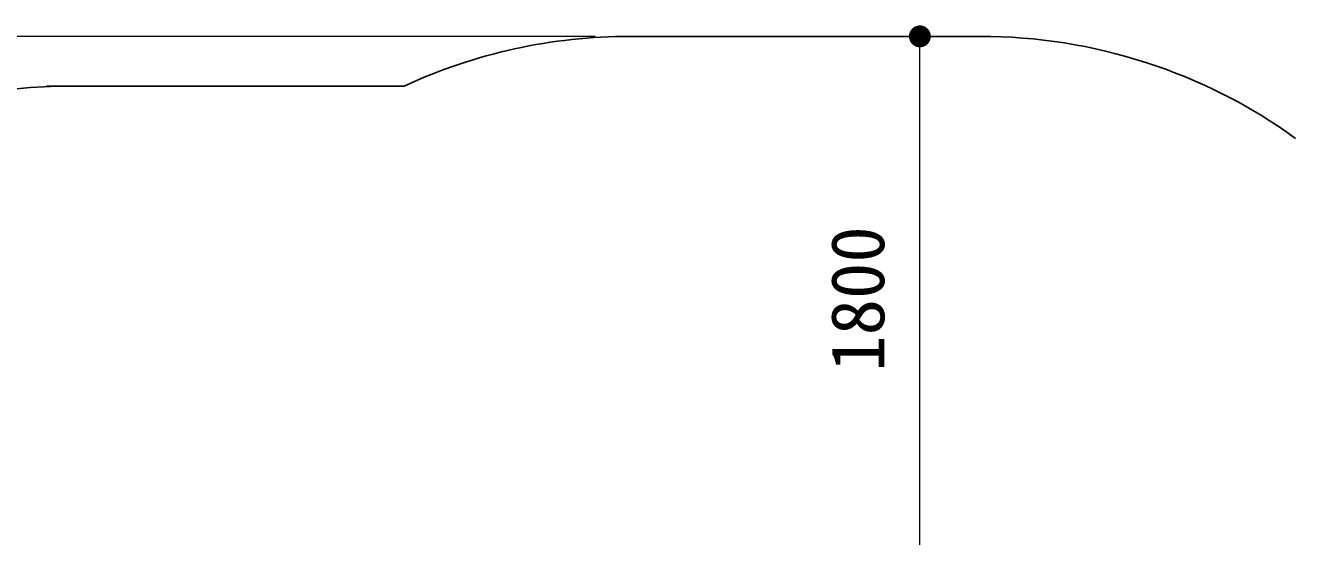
# Model space of a CAD drawing. Units: millimetres on the paper, enlarged 80 times, with parts at other scales. Extents: x 1200 to 32400, y 1200 to 22560.
# Drawn here: x 15826 to 18728, y 18835 to 20003 of the extents above; entities that cross this region are included whole.
import ezdxf
from ezdxf.enums import TextEntityAlignment as Align

# ---------------------------------------------------------------- set-up
doc = ezdxf.new("R2010")
doc.units = ezdxf.units.MM
doc.header["$LTSCALE"] = 80
for name, color, linetype, lineweight in [('D-STR-DIM', 7, 'Continuous', 13), ('D-STR-DIM\u3000寸法線、寸法値', 7, 'Continuous', 13), ('D-STR\u3000構造物外形線', 1, 'Continuous', 25)]:
    doc.layers.add(name, color=color, linetype=linetype, lineweight=lineweight)
doc.styles.add('ＭＳ ゴシック', font='')
doc.styles.get('ＭＳ ゴシック').set_extended_font_data('MS Gothic')

# ---------------------------------------------------------------- blocks, each defined once
blk = doc.blocks.new('filled_dot')
at = {"color": 0, "linetype": 'Continuous', "lineweight": -2, "const_width": 1.25}
blk.add_lwpolyline([(-0.625, 0, 1), (0.625, 0, 1)], format="xyb", close=True, dxfattribs=at)

msp = doc.modelspace()

# ---------------------------------------------------------------- linework, layer by layer
at = {"layer": 'D-STR-DIM'}
msp.add_line((17127.92, 19977.59), (14080.19, 19977.59), dxfattribs=at)
at = {"layer": 'D-STR-DIM\u3000寸法線、寸法値'}
for p, q in [((17901.26, 19977.59), (17789.84, 19977.59)), ((17869.84, 18777.59), (17869.84, 19977.59))]:
    msp.add_line(p, q, dxfattribs=at)
at = {"layer": 'D-STR\u3000構造物外形線'}
for p, q in [((18007.92, 19977.59), (17207.92, 19977.59)), ((16691.92, 19864.09), (15874.59, 19864.09))]:
    msp.add_line(p, q, dxfattribs=at)
for centre, radius, start, end in [((17207.92, 18747.89), 1229.7, 90, 114.81044), ((18007.92, 18747.89), 1229.7, 54.1444, 90), ((15930.92, 18647.89), 1216.2, 90, 180)]:
    msp.add_arc(centre, radius, start, end, dxfattribs=at)

# ---------------------------------------------------------------- block references
at = {"layer": 'D-STR-DIM\u3000寸法線、寸法値', "xscale": 20, "yscale": 20, "rotation": 270}
msp.add_blockref('filled_dot', (17869.84, 19977.59), dxfattribs=at)

# ---------------------------------------------------------------- texts
at = {"layer": 'D-STR-DIM\u3000寸法線、寸法値', "style": 'ＭＳ ゴシック'}
msp.add_text('1800', height=122.2, rotation=90, dxfattribs=at).set_placement((17727.33, 19377.59), align=Align.MIDDLE_CENTER)

doc.saveas('drawing.dxf')
